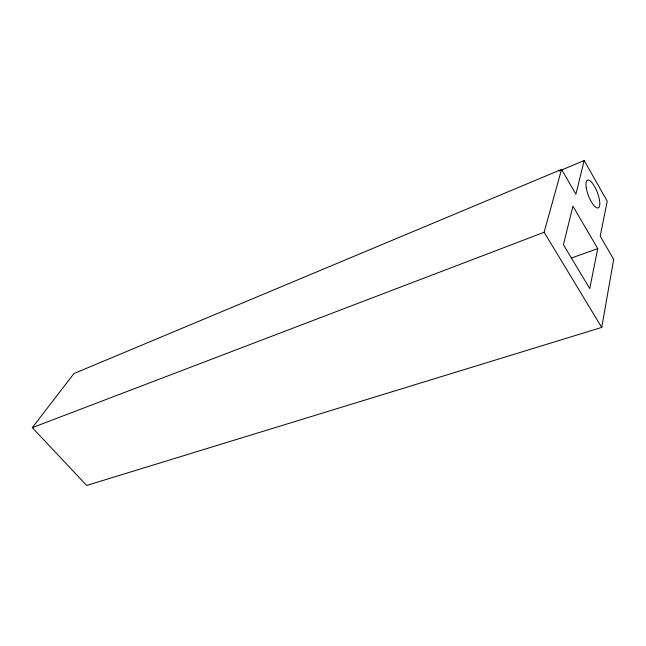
<?xml version="1.0" encoding="UTF-8"?>
<svg xmlns="http://www.w3.org/2000/svg" width="646" height="646" viewBox="0 0 646 646"><rect width="100%" height="100%" fill="white"/><g stroke="black" fill="none" stroke-linecap="round" stroke-linejoin="round"><path stroke-width="0.97" d="M584.202 160.547L575.901 194.18L561.544 169.413L73.919 373.566L32.3 427.66L86.669 485.453L601.725 327.417L613.7 259.417L600.223 236.17L607.216 201.181L584.202 160.547L559.081 171.053M597.736 248.613L589.741 288.617L563.425 244.721L572.937 206.163L597.736 248.613L571.258 258.101M601.725 327.417L544.118 232.269L561.544 169.413M32.3 427.66L544.118 232.269M586.253 187.768A14.85 4.74 69 0 0 597.921 207.972A14.85 4.74 69 0 0 594.481 186.347A14.85 4.74 69 0 0 586.253 187.768"/></g></svg>
